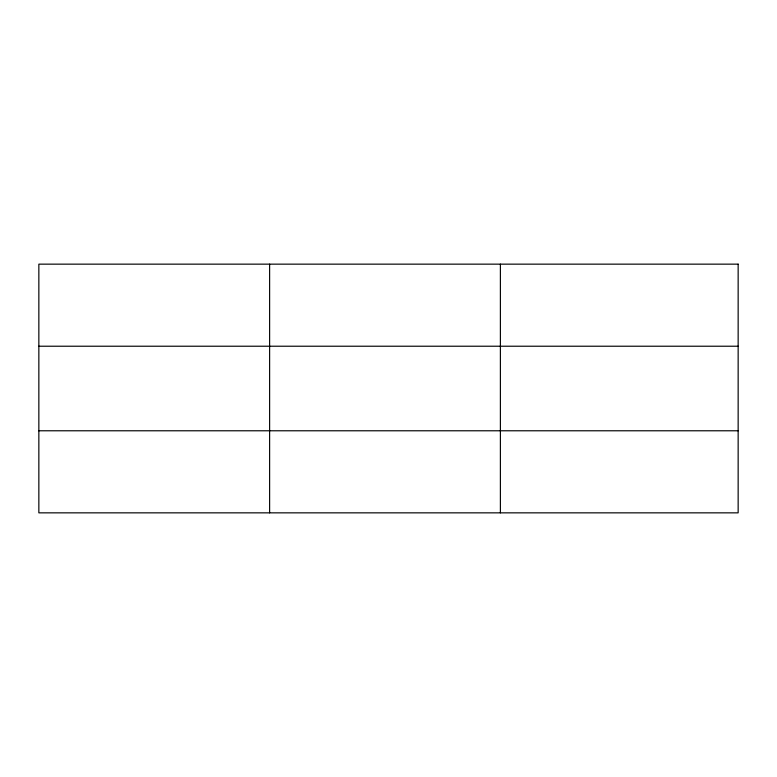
<?xml version="1.0" encoding="UTF-8"?>
<svg xmlns="http://www.w3.org/2000/svg" width="777" height="777" viewBox="0 0 777 777"><rect width="100%" height="100%" fill="white"/><g stroke="black" fill="none" stroke-linecap="round" stroke-linejoin="round"><path stroke-width="1.17" d="M269.619 512.849L269.619 264.151M500.388 512.849L500.388 264.151M38.85 346.221L738.15 346.221M38.85 430.779L738.15 430.779M738.15 264.151L738.15 512.849L38.85 512.849L38.85 264.151L738.15 264.151"/></g></svg>
